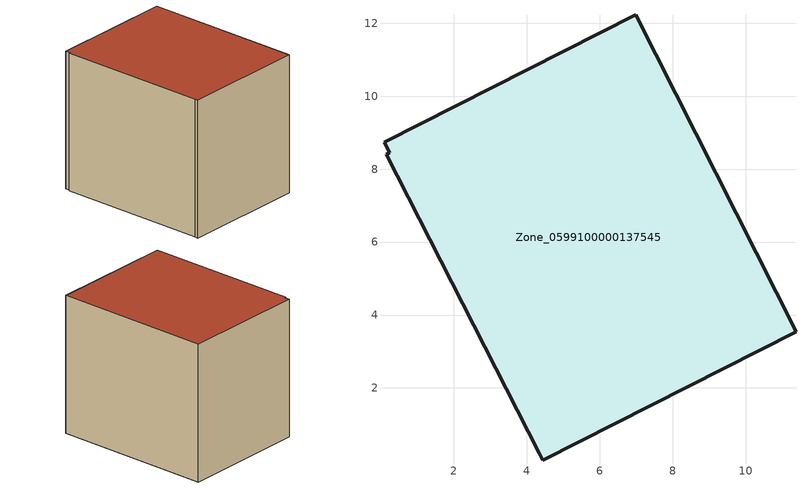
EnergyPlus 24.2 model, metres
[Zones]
Zone_0599100000137545
 floor ground (C_G): 0.1,8.74 6.99,12.23 11.38,3.54 4.43,0.02 4.34,0.2 0.14,8.41 0.24,8.46 z2.81
 wall outside (C_F): 6.99,12.23 0.1,8.74 0.24,8.46 0.14,8.41 4.34,0.2 4.43,0.02 11.38,3.54 6.99,12.23 z2.81:11.28
 roof outside (C_R): 4.43,0.02 11.38,3.54 6.99,12.23 0.1,8.74 0.24,8.46 0.14,8.41 4.34,0.2 z11.28
[BUILDING]
Pand.0599100000137545: North Axis=0; Terrain=City; Loads Convergence Tolerance Value=0.04; Temperature Convergence Tolerance Value=0.4; Solar Distribution=FullExterior; Maximum Number of Warmup Days=25; Minimum Number of Warmup Days=1
[Site:Location]
Rotterdam.The.Hague.AP_ZH_NLD Design_Conditions: Latitude=51.96; Longitude=4.45; Time Zone=1; Elevation=-4.5
[SITE:GROUNDTEMPERATURE:BUILDINGSURFACE]
18, 18, 18, 18, 18, 18, 18, 18, 18, 18, 18, 18
[MATERIAL] Thermal Absorptance=0.9; Solar Absorptance=0.7; Visible Absorptance=0.7
Name | Roughness | Thickness | Conductivity | Density | Specific Heat
G.TC.1946-1964 | MediumSmooth | 0.15 | 1 | 540 | 1210
F.TC.1946-1964 | Rough | 0.3 | 0.857143 | 1920 | 840
R.TC.1946-1964 | MediumRough | 0.2 | 0.235294 | 1500 | 1000
[CONSTRUCTION]
C_G: G.TC.1946-1964
C_F: F.TC.1946-1964
C_R: R.TC.1946-1964
[ZONE]
Zone_0599100000137545: Type=1; Multiplier=1; Ceiling Height=Autocalculate; Volume=Autocalculate; Floor Area=autocalculate; Part of Total Floor Area=Yes
[ZONEINFILTRATION:DESIGNFLOWRATE]
Infil_Zone_0599100000137545: Zone or ZoneList or Space or SpaceList=Zone_0599100000137545; Schedule=AlwaysOn; Design Flow Rate Calculation Method=Flow/Area; Flow Rate per Floor Area=0.003; Constant Term Coefficient=1; Temperature Term Coefficient=0; Velocity Term Coefficient=0; Velocity Squared Term Coefficient=0
[HVACTEMPLATE:ZONE:IDEALLOADSAIRSYSTEM]
Zone_0599100000137545: Maximum Heating Supply Air Temperature=50; Minimum Cooling Supply Air Temperature=13; Maximum Heating Supply Air Humidity Ratio=0.0156; Minimum Cooling Supply Air Humidity Ratio=0.0077; Heating Limit=NoLimit; Cooling Limit=NoLimit; Dehumidification Control Type=ConstantSensibleHeatRatio; Cooling Sensible Heat Ratio=0.7; Dehumidification Setpoint=60; Humidification Control Type=None; Humidification Setpoint=30; Outdoor Air Method=None; Outdoor Air Flow Rate per Person=0.00944; Outdoor Air Flow Rate per Zone Floor Area=0; Outdoor Air Flow Rate per Zone=0; Demand Controlled Ventilation Type=None; Outdoor Air Economizer Type=NoEconomizer; Heat Recovery Type=None; Sensible Heat Recovery Effectiveness=0.7; Latent Heat Recovery Effectiveness=0.65
[ZONECONTROL:THERMOSTAT]
ThermostatControl_Zone_0599100000137545: Zone or ZoneList=Zone_0599100000137545; Control Type Schedule=DualSetpointControlType; Control 1=Thermostat_Zone_0599100000137545; Temperature Difference Between Cutout And Setpoint=0
[THERMOSTATSETPOINT:DUALSETPOINT]
Thermostat_Zone_0599100000137545: Heating Setpoint Temperature Schedule=HeatingSetpoint_Zone_0599100000137545; Cooling Setpoint Temperature Schedule=CoolingSetpoint_Zone_0599100000137545
[SCHEDULE:COMPACT]
HeatingSetpoint_Zone_0599100000137545: Through: 12/31, For: AllDays, Until: 24:00, 21
CoolingSetpoint_Zone_0599100000137545: Through: 12/31, For: AllDays, Until: 24:00, 24
DualSetpointControlType: Through: 12/31, For: AllDays, Until: 24:00, 4
AlwaysOn: Through: 12/31, For: AllDays, Until: 24:00, 1
